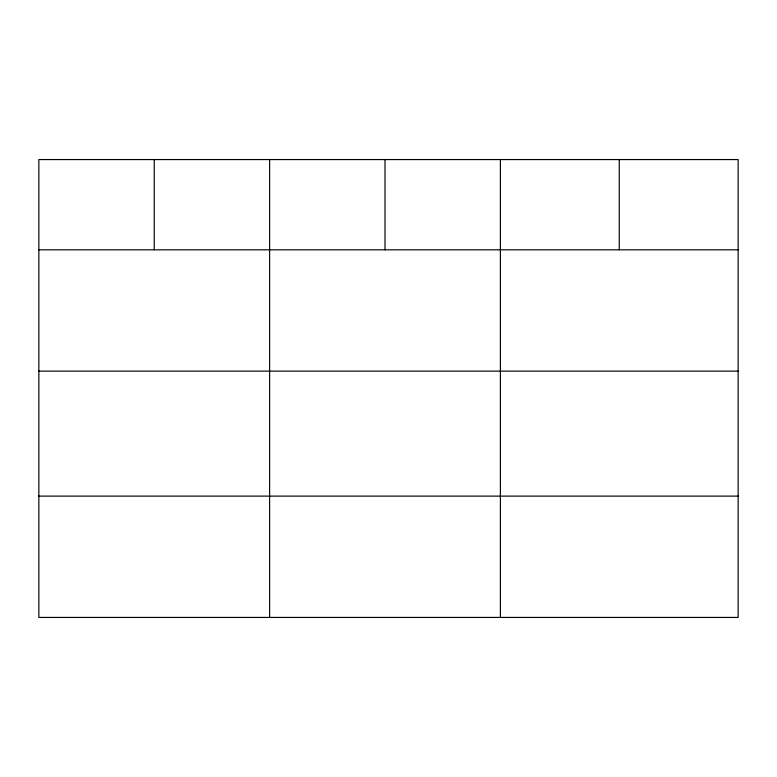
<?xml version="1.0" encoding="UTF-8"?>
<svg xmlns="http://www.w3.org/2000/svg" width="777" height="777" viewBox="0 0 777 777"><rect width="100%" height="100%" fill="white"/><g stroke="black" fill="none" stroke-linecap="round" stroke-linejoin="round"><path stroke-width="1.17" d="M738.15 371.124L738.15 159.567L38.85 159.567L38.85 617.433L738.15 617.433L738.15 371.124L38.85 371.124M38.85 249.815L738.15 249.815M38.85 496.114L738.15 496.114M619.269 159.567L619.269 249.815M500.388 159.567L500.388 617.433M385.003 159.567L385.003 249.815M269.619 159.567L269.619 617.433M154.234 159.567L154.234 249.815"/></g></svg>
